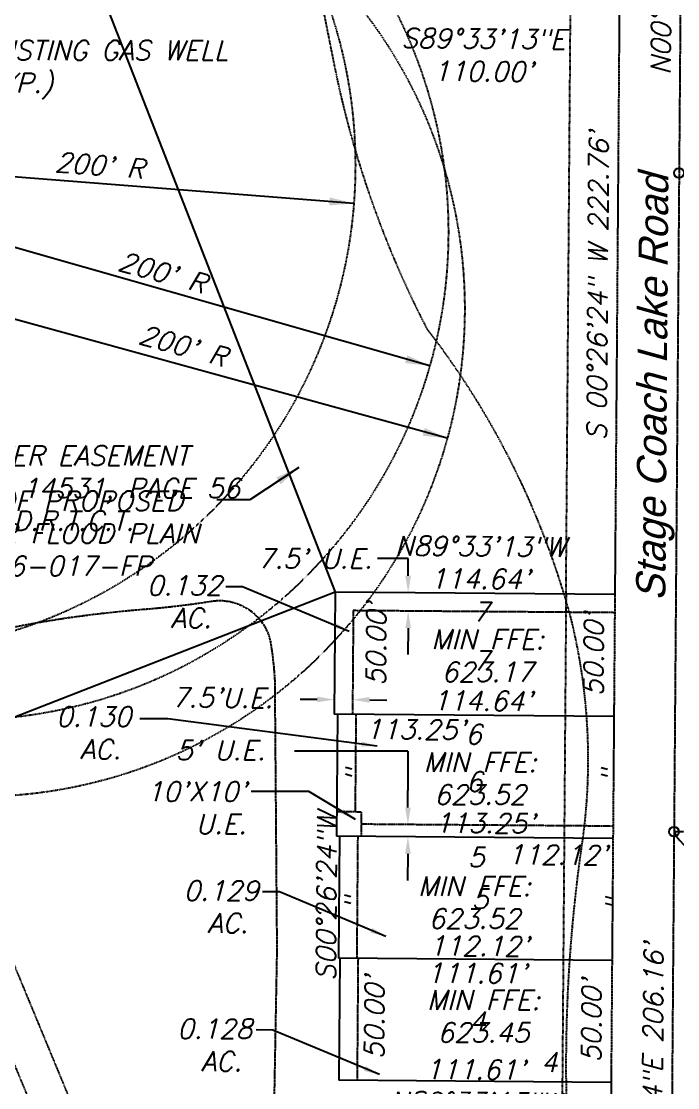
# Model space of a CAD drawing. Header units: feet. Extents: x 2327405 to 2393004, y 6977726 to 7089689.
# Drawn here: x 2342522.8 to 2342791.7, y 7043533.4 to 7043970.3 of the extents above; entities that cross this region are included whole.
import ezdxf
from ezdxf.enums import TextEntityAlignment as Align

# ---------------------------------------------------------------- set-up
doc = ezdxf.new("R2010")
doc.units = ezdxf.units.FT
doc.header["$MEASUREMENT"] = 0
for name, pattern in [('CNTR50', [0.9, 0.75, -0.05, 0.05, -0.05]), ('DEMO12', [0.09375, 0.03125, -0.0625]), ('DOT50', [0.125, 0, -0.125]), ('HIDDEN2', [0.1875, 0.125, -0.0625]), ('HIDN25', [0.0938, 0.0625, -0.0313]), ('HIDN50', [0.1875, 0.125, -0.0625]), ('PHNTM33', [1.16, 0.66, -0.1, 0.1, -0.1, 0.1, -0.1]), ('PHNTM50', [1.5, 1, -0.1, 0.1, -0.1, 0.1, -0.1])]:
    doc.linetypes.add(name, pattern=pattern)
doc.layers.get('0').update_dxf_attribs({"linetype": 'CONTINUOUS'})
doc.layers.get('Defpoints').update_dxf_attribs({"color": 249, "linetype": 'CONTINUOUS'})
for name, color, linetype in [('e -100yr floodplain', 5, 'DOT50'), ('p-100-yr floodway', 4, 'PHNTM50'), ('p-bl', 3, 'DEMO12'), ('p-cl', 7, 'CNTR50'), ('p-cl tick', 2, 'CONTINUOUS'), ('p-ease', 2, 'HIDN50'), ('p-ease-text', 2, 'CONTINUOUS'), ('p-lot 100 1B', 2, 'CONTINUOUS'), ('p-lot 1B', 4, 'CONTINUOUS'), ('p-lot text', 2, 'CONTINUOUS'), ('p-row', 5, 'PHNTM33'), ('p-street bearings', 6, 'CONTINUOUS'), ('p-street names', 3, 'CONTINUOUS'), ('p-text', 4, 'CONTINUOUS'), ('s-easement', 252, 'HIDDEN2'), ('s-easement-txt', 2, 'CONTINUOUS'), ('s-gashead-radius', 251, 'HIDN25'), ('TEXT', 2, 'CONTINUOUS')]:
    doc.layers.add(name, color=color, linetype=linetype)
doc.styles.add('LS60', font='simplex.shx', dxfattribs={"oblique": 15, "height": 3})
doc.styles.add('LS80', font='simplex.shx', dxfattribs={"oblique": 15, "height": 8})
doc.styles.add('TB', font='tb-ld.shx', dxfattribs={"oblique": 15, "height": 1.377953})
doc.dimstyles.new('p-dim', dxfattribs={"dimtxt": 4, "dimasz": 6.5, "dimexe": 0.18, "dimexo": 0.0625, "dimgap": 0.09, "dimtad": 0, "dimzin": 0, "dimdsep": 46, "dimtxsty": 'LS60', "dimcen": 0, "dimse1": 1, "dimse2": 1, "dimclrd": 256, "dimclre": 256, "dimclrt": 256, "dimadec": 0, "dimazin": 0, "dimtfac": 1, "dimtofl": 0, "dimtmove": 2, "dimatfit": 3, "dimfxl": 0, "dimtolj": 1, "dimtzin": 0, "dimarcsym": 0})
doc.dimstyles.new('p-dims', dxfattribs={"dimtxt": 8, "dimasz": 7, "dimexe": 0.18, "dimexo": 0.0625, "dimgap": 0.09, "dimtad": 0, "dimzin": 0, "dimdsep": 46, "dimtxsty": 'LS80', "dimcen": 0, "dimse1": 1, "dimse2": 1, "dimclrd": 256, "dimclre": 256, "dimclrt": 256, "dimadec": 0, "dimazin": 0, "dimtfac": 1, "dimtofl": 0, "dimtmove": 2, "dimatfit": 3, "dimfxl": 0, "dimtolj": 1, "dimtzin": 0, "dimarcsym": 0})

# ---------------------------------------------------------------- blocks, each defined once
blk = doc.blocks.new('2005042-10b')
at = {"layer": 'e -100yr floodplain', "flags": 128}
blk.add_lwpolyline([(2342449.75866, 7044707.65907, -0.246523095), (2342565.94731, 7044492.2234), (2342568.9279, 7044437.84039), (2342571.54349, 7044389.13787, -0.080125506), (2342564.4572, 7044322.69789, -0.069097541), (2342556.87309, 7044304.96485, 0.131538463), (2342541.163, 7044250.44248, 0.061809779), (2342545.10783, 7044212.82916, 0.005239619), (2342545.87427, 7044209.67588, 0.104127838), (2342573.99373, 7044152.40661, -0.119053826), (2342640.27602, 7044006.70682, 0.002300326), (2342651.02361, 7043952.16204, 0.042414058), (2342670.58336, 7043885.13326, 0.027127368), (2342688.93289, 7043844.36657, -0.098812166), (2342747.8169, 7043726.03131, -0.097207549), (2342752.47001, 7043633.28075, 0.023936307), (2342746.67422, 7043572.97764, 0.056267316), (2342755.82419, 7043431.23245, -0.005198857), (2342773.4065, 7043326.59861, 0.193739545), (2342818.71683, 7043250.80706, 0.009941144), (2342862.31858, 7043219.05935, -0.115813664), (2342887.63409, 7043190.81232, -0.118785774), (2342897.7662, 7043153.27802, -0.027975127), (2342896.27175, 7043101.29521, -0.075131562), (2342890.41425, 7043076.7932, 0.130672664), (2342882.86509, 7043016.60113, 0.051083901), (2342892.44747, 7042976.96121, -0.277305644), (2342886.601, 7042948.37702, 0.218955733), (2342876.72423, 7042917.71909, -0.027263215), (2342880.32953, 7042862.27452, -0.000100303), (2342880.80833, 7042815.42768, -0.086345834), (2342873.1238, 7042768.48017, 0.103873262), (2342864.62419, 7042702.18077, -0.009062209), (2342867.05407, 7042662.64, 0.130263209), (2342882.88885, 7042611.8678, 0.018521028), (2342903.57922, 7042581.52229, -0.1658198), (2342945.73016, 7042448.47731, 0.00628101), (2342945.2483, 7042396.52208, 0.200048271), (2342975.54182, 7042324.50432, -0.225330752), (2342999.85675, 7042257.85131, 0.030244833), (2342999.08338, 7042234.41754, 0.435244606), (2343040.2452, 7042198.14919, -0.032122151), (2343082.03445, 7042199.59257, -0.113975743), (2343092.39212, 7042196.87413, -0.453008501), (2343100.77217, 7042162.096, 0.124390179), (2343083.88002, 7042118.12041, 0.122085665), (2343095.016, 7042028.57861, 0.082298386), (2343138.77881, 7041954.04588, 0.219586594), (2343180.78669, 7041934.09817, -0.170312207), (2343213.53503, 7041922.2032, 0.000891828), (2343262.9019, 7041881.95363, -0.023163819), (2343297.90433, 7041850.72091, -0.227516004), (2343325.19071, 7041775.62361), (2343325.24702, 7041770.11351), (2343325.60473, 7041735.11487, -0.075649888), (2343317.21656, 7041675.93049, 0.101804086), (2343314.49054, 7041645.34565), (2343314.86531, 7041608.67766, 0.109874122), (2343338.33046, 7041508.04845, -0.00204406), (2343364.36532, 7041453.29819, 0.007161705), (2343378.00235, 7041425.36098, -0.11931376), (2343391.86435, 7041366.40401, 0.167956835), (2343426.55191, 7041263.87419, -0.138086303), (2343440.43822, 7041229.56631, 0.321174612), (2343467.10713, 7041199.86755, -0.279163357), (2343503.80571, 7041164.84545, 0.127520078), (2343531.59019, 7041116.09013, -0.011510646), (2343549.96263, 7041096.31424, -0.174966885), (2343576.99059, 7041028.48321, -0.142166918), (2343569.19985, 7040997.93273, -0.019715033), (2343528.04977, 7040933.95225, 0.028532339), (2343478.21879, 7040816.8776), (2343431.18857, 7040723.78165)], format="xyb", dxfattribs=at)
at = {"layer": 'p-100-yr floodway', "ltscale": 0.75, "flags": 128}
blk.add_lwpolyline([(2342172.13597, 7045284.65701), (2341971.41993, 7045122.20018, 0.213649344), (2341953.68284, 7045087.22935, 0.17844492), (2341999.7798, 7044940.68159, -0.134730259), (2342048.6037, 7044821.93106, -0.048004978), (2342051.24071, 7044721.6672, 0.025959217), (2342050.67898, 7044689.99732, 0.190051507), (2342066.00942, 7044654.70527, 0.021421322), (2342111.99449, 7044612.50196, 0.258063972), (2342141.67584, 7044606.652), (2342153.35822, 7044610.25294, -0.112823276), (2342263.19192, 7044618.42865, -0.014689632), (2342341.2812, 7044604.23706, -0.15065875), (2342403.47873, 7044569.59163, -0.157853007), (2342437.6918, 7044498.8351, 0.009199695), (2342442.16079, 7044470.35801, -0.061031389), (2342445.51259, 7044406.14492, -0.141132405), (2342421.20936, 7044339.60178, 0.11109473), (2342399.09636, 7044288.62719, 0.066420347), (2342392.51268, 7044169.85918, -0.010880441), (2342395.98622, 7044107.34767, -0.036639056), (2342391.51032, 7043994.08106, 0.098363335), (2342400.44403, 7043887.15216, -0.006140974), (2342430.63012, 7043776.86816, 0.396933673), (2342518.27017, 7043721.89918, -0.029271495), (2342572.89512, 7043729.43025, 0.019781815), (2342600.67847, 7043732.72504, -0.299092024), (2342621.96724, 7043723.12467, -0.103858483), (2342625.04269, 7043714.92726, -0.023075216), (2342626.59322, 7043700.32748), (2342627.46306, 7043589.82013), (2342626.41591, 7043532.39934, -0.322145142), (2342611.41694, 7043512.31837, -0.041057148), (2342563.295, 7043501.35997, 0.026730613), (2342518.96278, 7043492.59087, 0.422530651), (2342510.84008, 7043478.48648), (2342538.65943, 7043397.87167), (2342580.79879, 7043317.37942, -0.41904312), (2342560.91647, 7043255.59625, 0.198951202), (2342535.08957, 7043225.68169, 0.187209241), (2342536.14616, 7043204.86408, -0.109277205), (2342557.98536, 7043098.84663, 0.000923169), (2342557.78785, 7043083.28307, 0.250862846), (2342564.00358, 7043071.36523, 0.12651796), (2342589.8625, 7043062.02027, -0.138282887), (2342604.33783, 7043056.40744, -0.160067373), (2342614.86907, 7043030.05893), (2342654.61714, 7042958.84845, 0.370545282), (2342664.86392, 7042955.04897, 0.13059917), (2342682.07593, 7042967.19098, 0.038136684), (2342693.72669, 7042983.49461, -0.56367782), (2342713.14477, 7042983.49461, -0.039050588), (2342729.84422, 7042950.30504, -0.161997114), (2342734.74427, 7042877.17219, 0.053157475), (2342723.30806, 7042800.51114, 0.058619844), (2342728.7761, 7042727.96771, -0.036829103), (2342732.75953, 7042694.57074, -0.288606896), (2342693.45897, 7042625.42736, 0.326568243), (2342681.0967, 7042599.67123, 0.018806305), (2342684.34318, 7042585.24881, -0.08978239), (2342688.00674, 7042539.51318, 0.14786372), (2342696.33866, 7042497.20547, 0.127779345), (2342708.2283, 7042484.24229, 0.174525342), (2342745.61824, 7042475.53438, 0.084788648), (2342773.08573, 7042483.60934, -0.027517823), (2342801.09164, 7042495.45262, -0.042854701), (2342821.31535, 7042500.81956, -0.263379944), (2342838.14641, 7042494.84077, -0.016495628), (2342856.29084, 7042472.46843, 0.027510497), (2342888.87179, 7042434.05621, 0.054344095), (2342939.8416, 7042390.79591, -0.008644875), (2342960.43384, 7042376.3277, -0.202925463), (2342968.77592, 7042362.43058, -0.030263631), (2342976.48832, 7042265.86589, -0.346854747), (2342957.81603, 7042241.22966, -0.11359701), (2342918.2306, 7042240.10983, 0.38680488), (2342901.42551, 7042230.03141, 0.072378321), (2342898.81139, 7042212.48743, -0.165024045), (2342891.21264, 7042190.33981, 0.039579361), (2342880.42121, 7042173.81431, 0.291246012), (2342882.24087, 7042146.87192, 0.159802099), (2342901.67168, 7042133.01117, -0.07852058), (2342953.42095, 7042107.40962, -0.245657988), (2342976.94339, 7042061.43134, 0.053808574), (2342982.74177, 7042002.82771, 0.148901608), (2343010.81759, 7041951.65028, 0.031507567), (2343023.09393, 7041941.08976, -0.254151624), (2343027.71055, 7041930.90601, 0.01473339), (2343023.50086, 7041832.32904, 0.042623443), (2343028.71739, 7041759.98359, 0.115064387), (2343084.1872, 7041623.60491, -0.00045668), (2343139.01058, 7041545.9125, 0.013953704), (2343154.59807, 7041525.0422, -0.157941792), (2343161.12028, 7041507.50777, -0.026021513), (2343160.67054, 7041458.72611, 0.038185492), (2343160.90552, 7041443.14888, 0.404321242), (2343175.52425, 7041430.56008, -0.096675973), (2343195.58721, 7041427.83036, -0.0319683), (2343218.97712, 7041418.16395, 0.129349401), (2343239.09274, 7041414.11688, -0.074303604), (2343245.99662, 7041413.4966, 0.002613578), (2343282.63328, 7041404.81351, -0.006257532), (2343329.75597, 7041393.28183, -0.088398904), (2343360.17798, 7041379.37184, 0.009690051), (2343379.07611, 7041366.83275, -0.124820422), (2343382.60026, 7041363.09509, -0.090265174), (2343388.36323, 7041346.13786), (2343388.97793, 7041298.14591, 0.277440839), (2343408.67625, 7041266.30906), (2343431.96331, 7041258.9315, -0.331186855), (2343438.82007, 7041249.41488), (2343437.67792, 7041189.90459), (2343436.89969, 7041143.99634, -0.289805652), (2343431.35908, 7041135.55993, 0.030733499), (2343418.91746, 7041128.97189, -0.094489688), (2343380.38958, 7041114.4695, 0.108970818), (2343351.24538, 7041102.53478), (2343351.60898, 7041032.53592, 0.395263788), (2343364.17712, 7041019.26024, -0.388405909), (2343371.70371, 7041011.49695, 0.050151258), (2343377.82648, 7040964.36852, 0.00022304), (2343389.10799, 7040916.15556), (2343399.59116, 7040879.81257), (2343403.73453, 7040850.82211), (2343405.11565, 7040827.3537), (2343403.73453, 7040801.1243), (2343398.17294, 7040724.7787)], format="xyb", dxfattribs=at)
at = {"layer": 's-easement'}
for points in [[(2341816.98889, 7044300.9282), (2341862.99652, 7044280.034), (2342300.34339, 7044113.38937), (2342783.0641, 7042947.99849), (2342783.0641, 7042842.323)], [(2342768.13239, 7042842.323), (2342768.13239, 7042943.87062), (2342503.09109, 7043583.73694)]]:
    blk.add_lwpolyline(points, dxfattribs=at)
at = {"layer": 's-gashead-radius'}
for centre in [(2342459.63822, 7043911.34914), (2342497.75897, 7043883.95525), (2342504.45793, 7043852.5453)]:
    blk.add_circle(centre, 200, dxfattribs=at)
at = {"layer": 's-easement-txt', "insert": (2342544.07723, 7043796.35237), "char_height": 8, "attachment_point": 2, "style": 'LS80'}
blk.add_mtext('SEWER EASEMENT\\PVOLUME 14531, PAGE 56\\PD.R.T.C.T.', dxfattribs=at)
blk = doc.blocks.new('*D16')
at = {"layer": 'Defpoints', "color": 0}
for p in [(2342651.02, 7043693.52), (2342658.52, 7043693.46), (2342658.51, 7043692.34)]:
    blk.add_point(p, dxfattribs=at)
at = {"layer": 's-easement-txt', "lineweight": -2}
for p, q in [((2342644.01, 7043692.45), (2342637.01, 7043692.5)), ((2342665.51, 7043692.28), (2342672.51, 7043692.23))]:
    blk.add_line(p, q, dxfattribs=at)
at = {"layer": 's-easement-txt'}
for points in [[(2342644.02, 7043693.62), (2342644, 7043691.28), (2342651.01, 7043692.4)], [(2342665.52, 7043693.45), (2342665.5, 7043691.12), (2342658.51, 7043692.34)]]:
    blk.add_solid(points, dxfattribs=at)
at = {"layer": 's-easement-txt', "insert": (2342605.2, 7043693.17), "char_height": 8, "attachment_point": 5, "rotation": 359.5601, "style": 'LS80'}
blk.add_mtext("\\A1;7.5'U.E.", dxfattribs=at)

msp = doc.modelspace()

# ---------------------------------------------------------------- linework, layer by layer
at = {"layer": 'p-bl'}
msp.add_line((2342745.9894, 7043735.66929), (2342747.81494, 7043973.42142), dxfattribs=at)
msp.add_lwpolyline([(2342745.98942, 7043735.67152), (2342743.661, 7043432.42531, 0.043245527), (2342751.06451, 7043338.61774)], format="xyb", dxfattribs=at)
at = {"layer": 'p-cl'}
for p, q in [((2342794.12769, 7044144.21698), (2342788.65968, 7043432.07979)), ((2344071.76738, 7043628.25315), (2342790.24261, 7043638.23568))]:
    msp.add_line(p, q, dxfattribs=at)
at = {"layer": 'p-cl tick'}
for centre in [(2342792.31569, 7043908.22772), (2342790.24261, 7043638.23568)]:
    msp.add_circle(centre, 2, dxfattribs=at)
at = {"layer": 'p-ease'}
for p, q in [((2342658.84727, 7043736.35115), (2342658.84726, 7043736.35032)), ((2342651.2899, 7043728.90896), (2342651.28907, 7043728.90896)), ((2342658.78968, 7043728.85054), (2342658.46337, 7043686.35263)), ((2342765.9304, 7043728.01596), (2342658.78968, 7043728.85054)), ((2342659.85756, 7043686.34177), (2342659.55043, 7043646.34211)), ((2342662.05035, 7043646.32264), (2342652.05177, 7043646.40052)), ((2342662.05035, 7043646.32264), (2342661.97358, 7043636.32404)), ((2342765.25995, 7043640.51853), (2342662.01196, 7043641.32278)), ((2342660.60182, 7043636.33445), (2342660.21787, 7043586.33048)), ((2342660.73266, 7043586.33191), (2342660.34875, 7043536.33339))]:
    msp.add_line(p, q, dxfattribs=at)
at = {"layer": 'p-ease-text'}
for p, q in [((2342681.27562, 7043750.17559), (2342668.76886, 7043750.17559)), ((2342681.27719, 7043743.17559), (2342681.27562, 7043750.17559)), ((2342681.28199, 7043721.67535), (2342681.13449, 7043710.83576)), ((2342681.18248, 7043671.23433), (2342634.76948, 7043671.23433)), ((2342681.18248, 7043671.23433), (2342681.18248, 7043655.17343)), ((2342681.18404, 7043648.17343), (2342681.18248, 7043655.17343)), ((2342681.18162, 7043629.17332), (2342681.03412, 7043618.33374))]:
    msp.add_line(p, q, dxfattribs=at)
for points in [[(2342682.44386, 7043743.17585), (2342680.11052, 7043743.17532), (2342681.27875, 7043736.17559)], [(2342682.44866, 7043721.67561), (2342680.11533, 7043721.67508), (2342681.28043, 7043728.67535)], [(2342682.35071, 7043648.17369), (2342680.01737, 7043648.17317), (2342681.1856, 7043641.17343)], [(2342682.34829, 7043629.17358), (2342680.01496, 7043629.17306), (2342681.18006, 7043636.17332)]]:
    msp.add_solid(points, dxfattribs=at)
at = {"layer": 'p-lot 1B'}
for p, q in [((2342651.34749, 7043736.40874), (2342650.96359, 7043686.41021)), ((2342765.98882, 7043735.51573), (2342651.34749, 7043736.40874)), ((2342765.60491, 7043685.5172), (2342650.96359, 7043686.41021)), ((2342652.35778, 7043686.39935), (2342651.97387, 7043636.40082)), ((2342765.22101, 7043635.51868), (2342651.97387, 7043636.40082)), ((2342653.10204, 7043636.39204), (2342652.7181, 7043586.38807)), ((2342764.8371, 7043585.52015), (2342652.71814, 7043586.39351)), ((2342653.23288, 7043586.3895), (2342652.84897, 7043536.39097)), ((2342764.44764, 7043535.52167), (2342652.84897, 7043536.39097))]:
    msp.add_line(p, q, dxfattribs=at)
msp.add_lwpolyline([(2342262.84844, 7043906.90357), (2342542.34538, 7044015.90568), (2342651.34749, 7043736.40874), (2342371.85055, 7043627.40663), (2342262.84844, 7043906.90357)], close=True, dxfattribs=at)
at = {"layer": 'p-row'}
msp.add_line((2342768.99703, 7044127.29617), (2342763.66041, 7043432.27175), dxfattribs=at)
at = {"layer": 'p-street bearings', "color": 6}
msp.add_arc((2342805.80164, 7043645.76668), 17.28582, 205.8282639, 263.139151, dxfattribs=at)

# ---------------------------------------------------------------- block references
msp.add_blockref('2005042-10b', (0, 0))
msp.add_blockref('2005042-10b', (0, 0))

# ---------------------------------------------------------------- texts
at = {"layer": 'p-ease-text', "char_height": 8}
for s, insert, attachment_point, style in [("7.5' U.E. ", (2342643.12423, 7043750.21023), 5, 'LS80'), ("5' U.E. ", (2342604.40965, 7043671.64992), 5, 'LS80'), ("\\A1;10'X10'\\PU.E.", (2342615.1289, 7043637.38907), 9, 'LS60')]:
    msp.add_mtext(s, dxfattribs=dict(at, insert=insert, attachment_point=attachment_point, style=style))
at = {"layer": 'p-lot 100 1B', "color": 4, "style": 'LS80', "oblique": 15}
for s, p in [('7', (2342711.18941, 7043728.36929)), ('6', (2342708.08003, 7043678.1524)), ('5', (2342709.18151, 7043627.81533)), ('4', (2342739.0914, 7043543.77938))]:
    msp.add_text(s, height=8, dxfattribs=at).set_placement(p, align=Align.MIDDLE_CENTER)
at = {"layer": 'p-lot 100 1B', "style": 'LS80', "oblique": 15}
for s, p in [('7', (2342711.14639, 7043708.34562)), ('6', (2342708.39748, 7043658.75661)), ('5', (2342710.75842, 7043610.73965)), ('4', (2342709.69863, 7043560.42175))]:
    msp.add_text(s, height=8, dxfattribs=at).set_placement(p, align=Align.MIDDLE_CENTER)
at = {"layer": 'p-lot 100 1B', "insert": (2342503.92236, 7043962.45017), "char_height": 8, "width": 130.5245459, "attachment_point": 1, "style": 'LS80'}
msp.add_mtext('EXISTING GAS WELL\\P(TYP.)', dxfattribs=at)
at = {"layer": 'p-lot 100 1B', "char_height": 8, "width": 130.5245459, "attachment_point": 1, "style": 'LS80'}
for insert, rotation in [((2342536.88747, 7043916.78786), 355.2756147), ((2342564.05217, 7043876.22064), 344.5200051), ((2342572.48467, 7043846.15135), 344.5200051)]:
    msp.add_mtext("200' R", dxfattribs=dict(at, insert=insert, rotation=rotation))
at = {"layer": 'p-lot text', "char_height": 8, "style": 'LS80'}
for s, insert, attachment_point, rotation in [('S89°33\'13"E \\P110.00\'', (2342711.97818, 7043945.84668), 8, 359.5536995), ('S 00°26\'24" W 222.76\'', (2342762.95929, 7043861.92229), 8, 89.5600739), ('N89°33\'13"W \\P114.64\'', (2342710.65521, 7043737.85405), 8, 359.5536995), ("50.00'", (2342664.14575, 7043715.1747), 2, 89.5600739), ("50.00'", (2342753.28491, 7043710.86425), 2, 89.5600739), ("114.64'", (2342711.67944, 7043687.89441), 8, 359.5536995), ("113.25'", (2342684.21829, 7043676.14013), 8, 359.5536995), ('"', (2342655.54594, 7043661.1851), 2, 89.5600739), ('"', (2342768.33264, 7043661.03025), 8, 89.5600739), ('S00°26\'24"W', (2342651.78022, 7043611.6696), 8, 89.5536995), ("113.25'", (2342712.72464, 7043637.74773), 8, 359.5536995), ("112.12'", (2342742.41382, 7043624.78559), 8, 359.5536995), ('"', (2342655.16483, 7043608.92097), 2, 89.5600739), ('"', (2342770.03127, 7043608.13242), 8, 89.5600739), ("112.12'", (2342710.24061, 7043587.41855), 8, 359.5536995), ("111.61'", (2342709.31072, 7043576.26416), 8, 359.5536995), ("50.00'", (2342663.42022, 7043562.15408), 2, 89.5600739), ("50.00'", (2342752.36569, 7043560.80245), 2, 89.5600739), ('111.61\'\\PN89°33\'13"W ', (2342708.64783, 7043523.4486), 8, 359.5536995)]:
    msp.add_mtext(s, dxfattribs=dict(at, insert=insert, attachment_point=attachment_point, rotation=rotation))
at = {"layer": 'p-street bearings', "char_height": 8, "attachment_point": 2, "rotation": 89.5600739, "style": 'LS80'}
for s, insert in [('N00°26\'24"E 236.00\'', (2342781.18444, 7044005.82959)), ('N00°26\'24"E 206.16\'', (2342777.46444, 7043535.40905))]:
    msp.add_mtext(s, dxfattribs=dict(at, insert=insert))
at = {"layer": 'p-street names', "color": 55, "insert": (2342790.911, 7043820.19652), "char_height": 12, "width": 252.16, "attachment_point": 8, "rotation": 89.5856419, "style": 'TB'}
msp.add_mtext('Stage Coach Lake Road', dxfattribs=at)
at = {"layer": 'p-text', "insert": (2342532.1382, 7043777.81474), "char_height": 8, "width": 243.8488952, "attachment_point": 2, "style": 'LS80'}
msp.add_mtext('LIMITS OF PROPOSED \\P100 YEAR FLOOD PLAIN\\PFP-06-017-FP', dxfattribs=at)
at = {"layer": 's-easement-txt', "char_height": 8, "attachment_point": 5, "style": 'LS80'}
for s, insert in [('0.132\\P AC.', (2342589.61326, 7043732.47824)), ('MIN FFE: \\P623.17', (2342713.80476, 7043710.4043)), ('0.130\\P AC.', (2342552.39949, 7043678.74343)), ('MIN FFE: \\P623.52', (2342710.75241, 7043660.09568)), ('MIN FFE: \\P623.52', (2342708.44081, 7043609.28031)), ('0.129\\P AC.', (2342604.67239, 7043607.45645)), ('MIN FFE: \\P623.45', (2342712.09744, 7043562.63438)), ('0.128\\P AC.', (2342602.00047, 7043550.83925))]:
    msp.add_mtext(s, dxfattribs=dict(at, insert=insert))

# ---------------------------------------------------------------- dimensions: what is measured, and where the dimension line sits
at = {"layer": 's-easement-txt'}
dim = msp.add_linear_dim(base=(2342658.50932, 7043692.33804), p1=(2342651.01819, 7043693.522), p2=(2342658.51797, 7043693.46442), angle=359.560074, text="7.5'U.E.", dimstyle='p-dims', dxfattribs=at)
dim.commit()
dim.dimension.update_dxf_attribs({"geometry": '*D16', "text_midpoint": (2342605.2008, 7043693.17154), "dimtype": 161})

# ---------------------------------------------------------------- leaders
at = {"layer": 'p-ease-text', "annotation_type": 0, "has_hookline": 1, "hookline_direction": 1, "text_width": 39.95263}
msp.add_leader([(2342659.76767, 7043643.30119), (2342640.59957, 7043654.74889), (2342616.9275, 7043654.74889)], dimstyle='p-dim', override={"dimgap": 0.09, "dimtad": 0}, dxfattribs=at)
at = {"layer": 'p-text', "color": 2}
for points in [[(2342659.02859, 7043895.7453), (2342459.63822, 7043911.34914)], [(2342690.10554, 7043829.1575), (2342497.75897, 7043883.95525)], [(2342697.28671, 7043799.46928), (2342504.45793, 7043852.5453)]]:
    msp.add_leader(points, dimstyle='p-dims', override={"dimasz": 10, "dimclrd": 2}, dxfattribs=at)
at = {"layer": 'p-text'}
msp.add_leader([(2342636.47636, 7043787.52765), (2342616.44515, 7043774.26433), (2342602.91479, 7043774.23093)], dimstyle='p-dims', override={"dimasz": 10}, dxfattribs=at)
at = {"layer": 'TEXT'}
for points in [[(2342657.11289, 7043720.36496), (2342613.44438, 7043738.62417), (2342606.57292, 7043738.65416)], [(2342668.61224, 7043673.3692), (2342582.75497, 7043684.5056), (2342571.3617, 7043684.5056)], [(2342672.17202, 7043595.34317), (2342628.50351, 7043613.60238), (2342621.63205, 7043613.63236)], [(2342669.5001, 7043538.72597), (2342625.83158, 7043556.98519), (2342618.96012, 7043557.01517)]]:
    msp.add_leader(points, dimstyle='p-dim', override={"dimgap": 0.09, "dimtad": 0}, dxfattribs=at)

doc.saveas('drawing.dxf')
